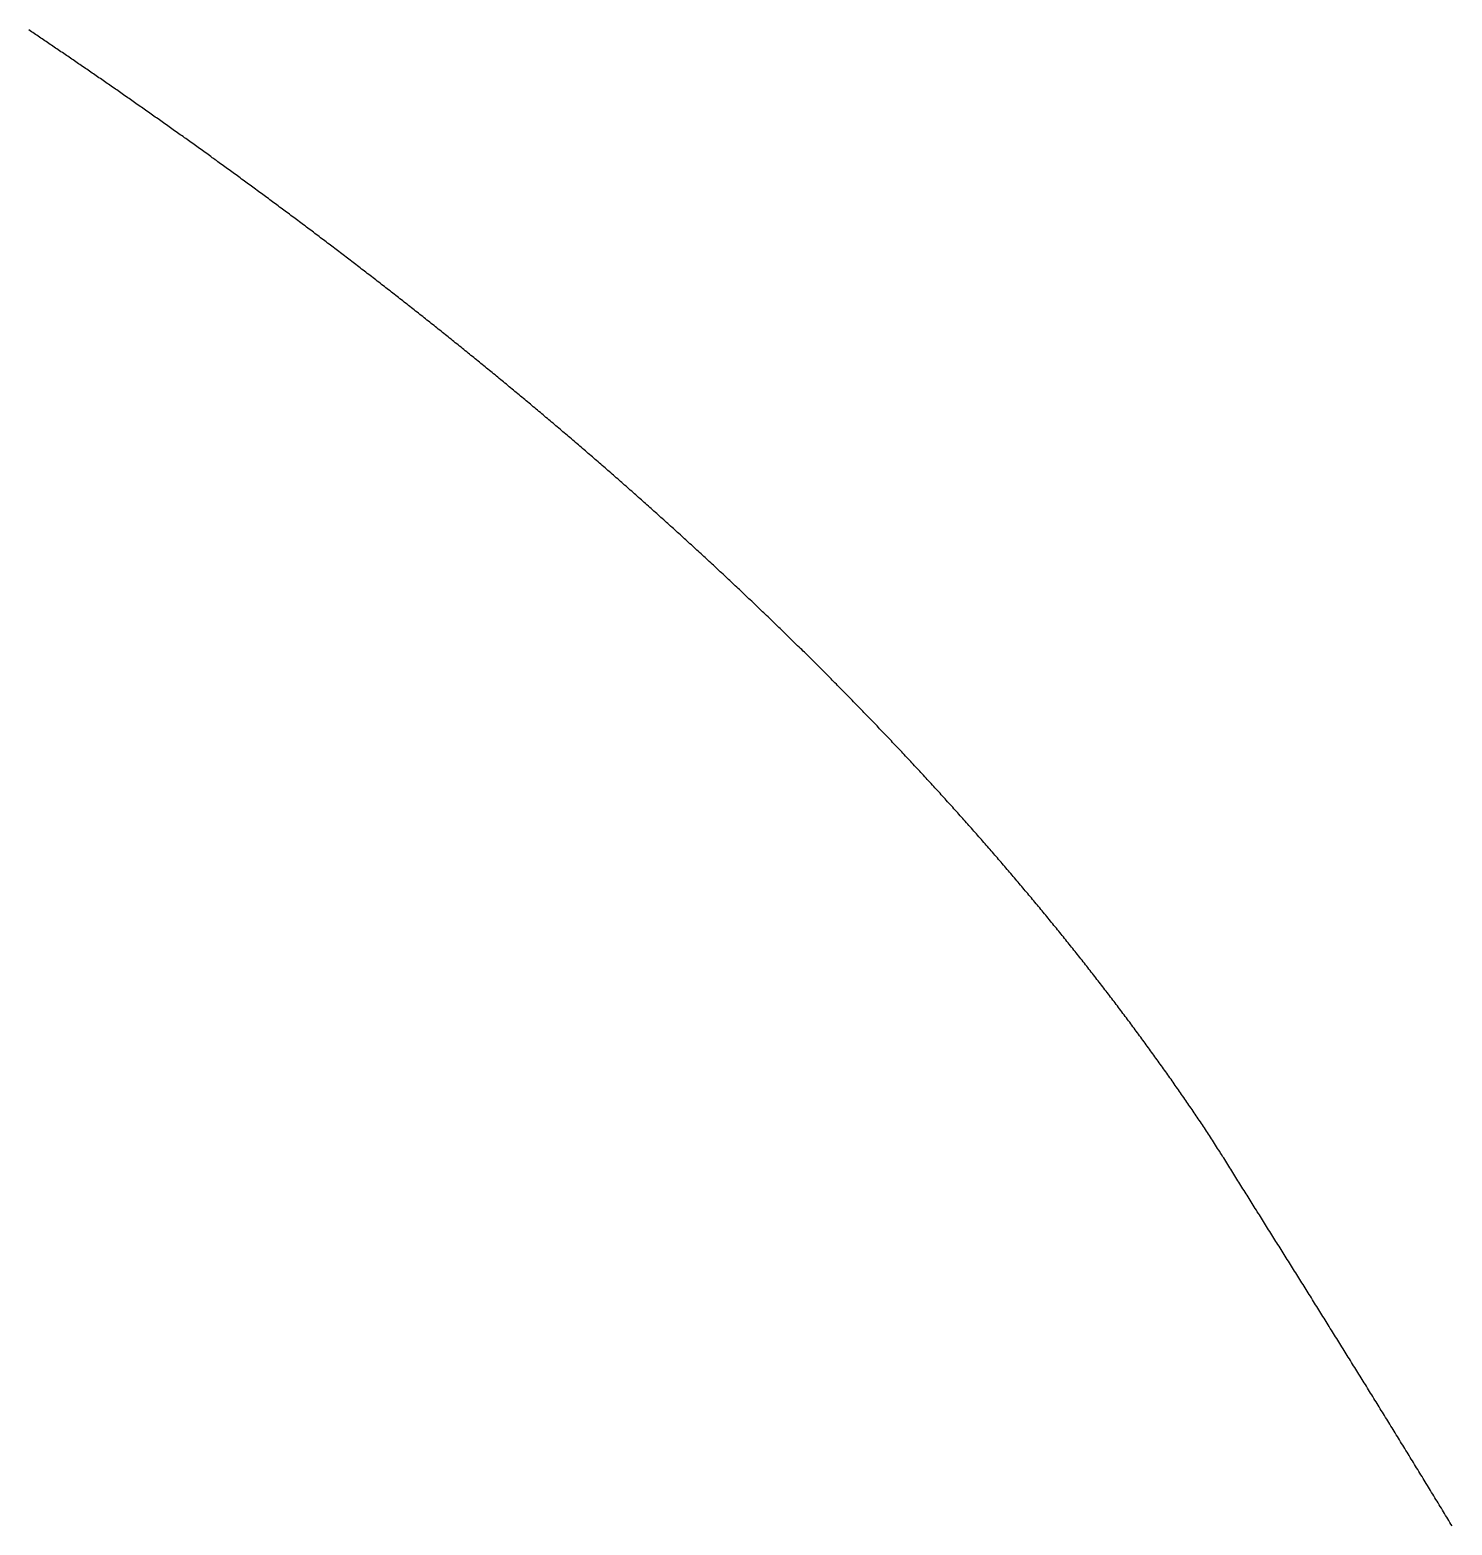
# Model space of a CAD drawing. Extents: x 0.1 to 59.6, y 0.2 to 53.5.
# Drawn here: x 34.89 to 37.648, y 28.628 to 31.529 of the extents above; entities that cross this region are included whole.
import ezdxf

# ---------------------------------------------------------------- set-up
doc = ezdxf.new("R2010")
doc.units = 0
doc.layers.add('BASE', color=7, linetype='CONTINUOUS')

msp = doc.modelspace()

# ---------------------------------------------------------------- linework, layer by layer
at = {"layer": 'BASE', "color": 7}
for p, q in [((34.8908, 31.5268), (34.8882, 31.5286)), ((34.8933, 31.5251), (34.8908, 31.5268)), ((34.8959, 31.5234), (34.8933, 31.5251)), ((34.8985, 31.5216), (34.8959, 31.5234)), ((34.9011, 31.5199), (34.8985, 31.5216)), ((34.9037, 31.5181), (34.9011, 31.5199)), ((34.9063, 31.5164), (34.9037, 31.5181)), ((34.9089, 31.5146), (34.9063, 31.5164)), ((34.9115, 31.5128), (34.9089, 31.5146)), ((34.9141, 31.5111), (34.9115, 31.5128)), ((34.9167, 31.5093), (34.9141, 31.5111)), ((34.9193, 31.5076), (34.9167, 31.5093)), ((34.9219, 31.5058), (34.9193, 31.5076)), ((34.9245, 31.504), (34.9219, 31.5058)), ((34.9271, 31.5023), (34.9245, 31.504)), ((34.9297, 31.5005), (34.9271, 31.5023)), ((34.9324, 31.4987), (34.9297, 31.5005)), ((34.935, 31.497), (34.9324, 31.4987)), ((34.9376, 31.4952), (34.935, 31.497)), ((34.9402, 31.4934), (34.9376, 31.4952)), ((34.9428, 31.4917), (34.9402, 31.4934)), ((34.9454, 31.4899), (34.9428, 31.4917)), ((34.948, 31.4881), (34.9454, 31.4899)), ((34.9506, 31.4863), (34.948, 31.4881)), ((34.9533, 31.4845), (34.9506, 31.4863)), ((34.9559, 31.4828), (34.9533, 31.4845)), ((34.9585, 31.481), (34.9559, 31.4828)), ((34.9611, 31.4792), (34.9585, 31.481)), ((34.9637, 31.4774), (34.9611, 31.4792)), ((34.9664, 31.4756), (34.9637, 31.4774)), ((34.969, 31.4738), (34.9664, 31.4756)), ((34.9716, 31.472), (34.969, 31.4738)), ((34.9742, 31.4702), (34.9716, 31.472)), ((34.9769, 31.4684), (34.9742, 31.4702)), ((34.9795, 31.4666), (34.9769, 31.4684)), ((34.9821, 31.4648), (34.9795, 31.4666)), ((34.9847, 31.463), (34.9821, 31.4648)), ((34.9874, 31.4612), (34.9847, 31.463)), ((34.99, 31.4594), (34.9874, 31.4612)), ((34.9926, 31.4576), (34.99, 31.4594)), ((34.9953, 31.4558), (34.9926, 31.4576)), ((34.9979, 31.454), (34.9953, 31.4558)), ((35.0005, 31.4522), (34.9979, 31.454)), ((35.0032, 31.4504), (35.0005, 31.4522)), ((35.0058, 31.4486), (35.0032, 31.4504)), ((35.0085, 31.4468), (35.0058, 31.4486)), ((35.0111, 31.4449), (35.0085, 31.4468)), ((35.0137, 31.4431), (35.0111, 31.4449)), ((35.0164, 31.4413), (35.0137, 31.4431)), ((35.019, 31.4395), (35.0164, 31.4413)), ((35.0217, 31.4377), (35.019, 31.4395)), ((35.0243, 31.4358), (35.0217, 31.4377)), ((35.027, 31.434), (35.0243, 31.4358)), ((35.0296, 31.4322), (35.027, 31.434)), ((35.0322, 31.4303), (35.0296, 31.4322)), ((35.0349, 31.4285), (35.0322, 31.4303)), ((35.0375, 31.4267), (35.0349, 31.4285)), ((35.0402, 31.4248), (35.0375, 31.4267)), ((35.0428, 31.423), (35.0402, 31.4248)), ((35.0455, 31.4212), (35.0428, 31.423)), ((35.0482, 31.4193), (35.0455, 31.4212)), ((35.0508, 31.4175), (35.0482, 31.4193)), ((35.0535, 31.4156), (35.0508, 31.4175)), ((35.0561, 31.4138), (35.0535, 31.4156)), ((35.0588, 31.412), (35.0561, 31.4138)), ((35.0614, 31.4101), (35.0588, 31.412)), ((35.0641, 31.4083), (35.0614, 31.4101)), ((35.0667, 31.4064), (35.0641, 31.4083)), ((35.0694, 31.4046), (35.0667, 31.4064)), ((35.0721, 31.4027), (35.0694, 31.4046)), ((35.0747, 31.4008), (35.0721, 31.4027)), ((35.0774, 31.399), (35.0747, 31.4008)), ((35.0801, 31.3971), (35.0774, 31.399)), ((35.0827, 31.3953), (35.0801, 31.3971)), ((35.0854, 31.3934), (35.0827, 31.3953)), ((35.088, 31.3915), (35.0854, 31.3934)), ((35.0907, 31.3897), (35.088, 31.3915)), ((35.0934, 31.3878), (35.0907, 31.3897)), ((35.0961, 31.3859), (35.0934, 31.3878)), ((35.0987, 31.3841), (35.0961, 31.3859)), ((35.1014, 31.3822), (35.0987, 31.3841)), ((35.1041, 31.3803), (35.1014, 31.3822)), ((35.1067, 31.3785), (35.1041, 31.3803)), ((35.1094, 31.3766), (35.1067, 31.3785)), ((35.1121, 31.3747), (35.1094, 31.3766)), ((35.1148, 31.3728), (35.1121, 31.3747)), ((35.1174, 31.3709), (35.1148, 31.3728)), ((35.1201, 31.3691), (35.1174, 31.3709)), ((35.1228, 31.3672), (35.1201, 31.3691)), ((35.1255, 31.3653), (35.1228, 31.3672)), ((35.1281, 31.3634), (35.1255, 31.3653)), ((35.1308, 31.3615), (35.1281, 31.3634)), ((35.1335, 31.3596), (35.1308, 31.3615)), ((35.1362, 31.3577), (35.1335, 31.3596)), ((35.1389, 31.3558), (35.1362, 31.3577)), ((35.1415, 31.3539), (35.1389, 31.3558)), ((35.1442, 31.352), (35.1415, 31.3539)), ((35.1469, 31.3501), (35.1442, 31.352)), ((35.1496, 31.3482), (35.1469, 31.3501)), ((35.1523, 31.3463), (35.1496, 31.3482)), ((35.155, 31.3444), (35.1523, 31.3463)), ((35.1577, 31.3425), (35.155, 31.3444)), ((35.1603, 31.3406), (35.1577, 31.3425)), ((35.163, 31.3387), (35.1603, 31.3406)), ((35.1657, 31.3368), (35.163, 31.3387)), ((35.1684, 31.3349), (35.1657, 31.3368)), ((35.1711, 31.333), (35.1684, 31.3349)), ((35.1738, 31.3311), (35.1711, 31.333)), ((35.1765, 31.3291), (35.1738, 31.3311)), ((35.1792, 31.3272), (35.1765, 31.3291)), ((35.1819, 31.3253), (35.1792, 31.3272)), ((35.1846, 31.3234), (35.1819, 31.3253)), ((35.1873, 31.3215), (35.1846, 31.3234)), ((35.19, 31.3195), (35.1873, 31.3215)), ((35.1926, 31.3176), (35.19, 31.3195)), ((35.1953, 31.3157), (35.1926, 31.3176)), ((35.198, 31.3138), (35.1953, 31.3157)), ((35.2007, 31.3118), (35.198, 31.3138)), ((35.2034, 31.3099), (35.2007, 31.3118)), ((35.2061, 31.308), (35.2034, 31.3099)), ((35.2088, 31.306), (35.2061, 31.308)), ((35.2115, 31.3041), (35.2088, 31.306)), ((35.2142, 31.3022), (35.2115, 31.3041)), ((35.2169, 31.3002), (35.2142, 31.3022)), ((35.2196, 31.2983), (35.2169, 31.3002)), ((35.2223, 31.2963), (35.2196, 31.2983)), ((35.2251, 31.2944), (35.2223, 31.2963)), ((35.2278, 31.2924), (35.2251, 31.2944)), ((35.2305, 31.2905), (35.2278, 31.2924)), ((35.2332, 31.2885), (35.2305, 31.2905)), ((35.2359, 31.2866), (35.2332, 31.2885)), ((35.2386, 31.2846), (35.2359, 31.2866)), ((35.2413, 31.2827), (35.2386, 31.2846)), ((35.244, 31.2807), (35.2413, 31.2827)), ((35.2467, 31.2788), (35.244, 31.2807)), ((35.2494, 31.2768), (35.2467, 31.2788)), ((35.2521, 31.2749), (35.2494, 31.2768)), ((35.2548, 31.2729), (35.2521, 31.2749)), ((35.2575, 31.2709), (35.2548, 31.2729)), ((35.2603, 31.269), (35.2575, 31.2709)), ((35.263, 31.267), (35.2603, 31.269)), ((35.2657, 31.265), (35.263, 31.267)), ((35.2684, 31.2631), (35.2657, 31.265)), ((35.2711, 31.2611), (35.2684, 31.2631)), ((35.2738, 31.2591), (35.2711, 31.2611)), ((35.2765, 31.2571), (35.2738, 31.2591)), ((35.2793, 31.2552), (35.2765, 31.2571)), ((35.282, 31.2532), (35.2793, 31.2552)), ((35.2847, 31.2512), (35.282, 31.2532)), ((35.2874, 31.2492), (35.2847, 31.2512)), ((35.2901, 31.2473), (35.2874, 31.2492)), ((35.2928, 31.2453), (35.2901, 31.2473)), ((35.2956, 31.2433), (35.2928, 31.2453)), ((35.2983, 31.2413), (35.2956, 31.2433)), ((35.301, 31.2393), (35.2983, 31.2413)), ((35.3037, 31.2373), (35.301, 31.2393)), ((35.3065, 31.2353), (35.3037, 31.2373)), ((35.3092, 31.2333), (35.3065, 31.2353)), ((35.3119, 31.2313), (35.3092, 31.2333)), ((35.3146, 31.2293), (35.3119, 31.2313)), ((35.3173, 31.2273), (35.3146, 31.2293)), ((35.3201, 31.2254), (35.3173, 31.2273)), ((35.3228, 31.2234), (35.3201, 31.2254)), ((35.3255, 31.2213), (35.3228, 31.2234)), ((35.3282, 31.2193), (35.3255, 31.2213)), ((35.331, 31.2173), (35.3282, 31.2193)), ((35.3337, 31.2153), (35.331, 31.2173)), ((35.3364, 31.2133), (35.3337, 31.2153)), ((35.3392, 31.2113), (35.3364, 31.2133)), ((35.3419, 31.2093), (35.3392, 31.2113)), ((35.3446, 31.2073), (35.3419, 31.2093)), ((35.3473, 31.2053), (35.3446, 31.2073)), ((35.3501, 31.2033), (35.3473, 31.2053)), ((35.3528, 31.2012), (35.3501, 31.2033)), ((35.3555, 31.1992), (35.3528, 31.2012)), ((35.3583, 31.1972), (35.3555, 31.1992)), ((35.361, 31.1952), (35.3583, 31.1972)), ((35.3637, 31.1932), (35.361, 31.1952)), ((35.3665, 31.1911), (35.3637, 31.1932)), ((35.3692, 31.1891), (35.3665, 31.1911)), ((35.3719, 31.1871), (35.3692, 31.1891)), ((35.3747, 31.185), (35.3719, 31.1871)), ((35.3774, 31.183), (35.3747, 31.185)), ((35.3801, 31.181), (35.3774, 31.183)), ((35.3829, 31.179), (35.3801, 31.181)), ((35.3856, 31.1769), (35.3829, 31.179)), ((35.3883, 31.1749), (35.3856, 31.1769)), ((35.3911, 31.1728), (35.3883, 31.1749)), ((35.3938, 31.1708), (35.3911, 31.1728)), ((35.3965, 31.1688), (35.3938, 31.1708)), ((35.3993, 31.1667), (35.3965, 31.1688)), ((35.402, 31.1647), (35.3993, 31.1667)), ((35.4047, 31.1626), (35.402, 31.1647)), ((35.4075, 31.1606), (35.4047, 31.1626)), ((35.4102, 31.1585), (35.4075, 31.1606)), ((35.413, 31.1565), (35.4102, 31.1585)), ((35.4157, 31.1544), (35.413, 31.1565)), ((35.4184, 31.1524), (35.4157, 31.1544)), ((35.4212, 31.1503), (35.4184, 31.1524)), ((35.4239, 31.1483), (35.4212, 31.1503)), ((35.4267, 31.1462), (35.4239, 31.1483)), ((35.4294, 31.1441), (35.4267, 31.1462)), ((35.4321, 31.1421), (35.4294, 31.1441)), ((35.4349, 31.14), (35.4321, 31.1421)), ((35.4376, 31.1379), (35.4349, 31.14)), ((35.4404, 31.1359), (35.4376, 31.1379)), ((35.4431, 31.1338), (35.4404, 31.1359)), ((35.4458, 31.1317), (35.4431, 31.1338)), ((35.4486, 31.1297), (35.4458, 31.1317)), ((35.4513, 31.1276), (35.4486, 31.1297)), ((35.4541, 31.1255), (35.4513, 31.1276)), ((35.4568, 31.1235), (35.4541, 31.1255)), ((35.4596, 31.1214), (35.4568, 31.1235)), ((35.4623, 31.1193), (35.4596, 31.1214)), ((35.465, 31.1172), (35.4623, 31.1193)), ((35.4678, 31.1151), (35.465, 31.1172)), ((35.4705, 31.1131), (35.4678, 31.1151)), ((35.4733, 31.111), (35.4705, 31.1131)), ((35.476, 31.1089), (35.4733, 31.111)), ((35.4788, 31.1068), (35.476, 31.1089)), ((35.4815, 31.1047), (35.4788, 31.1068)), ((35.4843, 31.1026), (35.4815, 31.1047)), ((35.487, 31.1005), (35.4843, 31.1026)), ((35.4898, 31.0984), (35.487, 31.1005)), ((35.4925, 31.0963), (35.4898, 31.0984)), ((35.4953, 31.0942), (35.4925, 31.0963)), ((35.498, 31.0921), (35.4953, 31.0942)), ((35.5008, 31.09), (35.498, 31.0921)), ((35.5035, 31.0879), (35.5008, 31.09)), ((35.5062, 31.0858), (35.5035, 31.0879)), ((35.509, 31.0837), (35.5062, 31.0858)), ((35.5117, 31.0816), (35.509, 31.0837)), ((35.5145, 31.0795), (35.5117, 31.0816)), ((35.5172, 31.0774), (35.5145, 31.0795)), ((35.52, 31.0753), (35.5172, 31.0774)), ((35.5227, 31.0732), (35.52, 31.0753)), ((35.5255, 31.0711), (35.5227, 31.0732)), ((35.5282, 31.069), (35.5255, 31.0711)), ((35.531, 31.0668), (35.5282, 31.069)), ((35.5337, 31.0647), (35.531, 31.0668)), ((35.5365, 31.0626), (35.5337, 31.0647)), ((35.5392, 31.0605), (35.5365, 31.0626)), ((35.542, 31.0584), (35.5392, 31.0605)), ((35.5447, 31.0562), (35.542, 31.0584)), ((35.5475, 31.0541), (35.5447, 31.0562)), ((35.5502, 31.052), (35.5475, 31.0541)), ((35.553, 31.0499), (35.5502, 31.052)), ((35.5558, 31.0477), (35.553, 31.0499)), ((35.5585, 31.0456), (35.5558, 31.0477)), ((35.5613, 31.0435), (35.5585, 31.0456)), ((35.564, 31.0413), (35.5613, 31.0435)), ((35.5668, 31.0392), (35.564, 31.0413)), ((35.5695, 31.0371), (35.5668, 31.0392)), ((35.5723, 31.0349), (35.5695, 31.0371)), ((35.575, 31.0328), (35.5723, 31.0349)), ((35.5778, 31.0307), (35.575, 31.0328)), ((35.5805, 31.0285), (35.5778, 31.0307)), ((35.5833, 31.0264), (35.5805, 31.0285)), ((35.586, 31.0242), (35.5833, 31.0264)), ((35.5888, 31.0221), (35.586, 31.0242)), ((35.5915, 31.0199), (35.5888, 31.0221)), ((35.5943, 31.0178), (35.5915, 31.0199)), ((35.597, 31.0156), (35.5943, 31.0178)), ((35.5998, 31.0135), (35.597, 31.0156)), ((35.6025, 31.0113), (35.5998, 31.0135)), ((35.6053, 31.0092), (35.6025, 31.0113)), ((35.608, 31.007), (35.6053, 31.0092)), ((35.6108, 31.0048), (35.608, 31.007)), ((35.6136, 31.0027), (35.6108, 31.0048)), ((35.6163, 31.0005), (35.6136, 31.0027)), ((35.6191, 30.9984), (35.6163, 31.0005)), ((35.6218, 30.9962), (35.6191, 30.9984)), ((35.6246, 30.994), (35.6218, 30.9962)), ((35.6273, 30.9918), (35.6246, 30.994)), ((35.6301, 30.9897), (35.6273, 30.9918)), ((35.6328, 30.9875), (35.6301, 30.9897)), ((35.6356, 30.9853), (35.6328, 30.9875)), ((35.6383, 30.9832), (35.6356, 30.9853)), ((35.6411, 30.981), (35.6383, 30.9832)), ((35.6439, 30.9788), (35.6411, 30.981)), ((35.6466, 30.9766), (35.6439, 30.9788)), ((35.6494, 30.9745), (35.6466, 30.9766)), ((35.6521, 30.9723), (35.6494, 30.9745)), ((35.6549, 30.9701), (35.6521, 30.9723)), ((35.6576, 30.9679), (35.6549, 30.9701)), ((35.6604, 30.9657), (35.6576, 30.9679)), ((35.6631, 30.9635), (35.6604, 30.9657)), ((35.6659, 30.9613), (35.6631, 30.9635)), ((35.6686, 30.9591), (35.6659, 30.9613)), ((35.6714, 30.957), (35.6686, 30.9591)), ((35.6741, 30.9548), (35.6714, 30.957)), ((35.6769, 30.9526), (35.6741, 30.9548)), ((35.6797, 30.9504), (35.6769, 30.9526)), ((35.6824, 30.9482), (35.6797, 30.9504)), ((35.6852, 30.946), (35.6824, 30.9482)), ((35.6879, 30.9438), (35.6852, 30.946)), ((35.6907, 30.9416), (35.6879, 30.9438)), ((35.6934, 30.9394), (35.6907, 30.9416)), ((35.6962, 30.9372), (35.6934, 30.9394)), ((35.6989, 30.935), (35.6962, 30.9372)), ((35.7017, 30.9328), (35.6989, 30.935)), ((35.7044, 30.9305), (35.7017, 30.9328)), ((35.7072, 30.9283), (35.7044, 30.9305)), ((35.7099, 30.9261), (35.7072, 30.9283)), ((35.7127, 30.9239), (35.7099, 30.9261)), ((35.7154, 30.9217), (35.7127, 30.9239)), ((35.7182, 30.9195), (35.7154, 30.9217)), ((35.7209, 30.9173), (35.7182, 30.9195)), ((35.7237, 30.915), (35.7209, 30.9173)), ((35.7265, 30.9128), (35.7237, 30.915)), ((35.7292, 30.9106), (35.7265, 30.9128)), ((35.732, 30.9084), (35.7292, 30.9106)), ((35.7347, 30.9061), (35.732, 30.9084)), ((35.7375, 30.9039), (35.7347, 30.9061)), ((35.7402, 30.9017), (35.7375, 30.9039)), ((35.743, 30.8995), (35.7402, 30.9017)), ((35.7457, 30.8972), (35.743, 30.8995)), ((35.7485, 30.895), (35.7457, 30.8972)), ((35.7512, 30.8928), (35.7485, 30.895)), ((35.754, 30.8905), (35.7512, 30.8928)), ((35.7567, 30.8883), (35.754, 30.8905)), ((35.7595, 30.8861), (35.7567, 30.8883)), ((35.7622, 30.8838), (35.7595, 30.8861)), ((35.765, 30.8816), (35.7622, 30.8838)), ((35.7677, 30.8793), (35.765, 30.8816)), ((35.7705, 30.8771), (35.7677, 30.8793)), ((35.7732, 30.8748), (35.7705, 30.8771)), ((35.776, 30.8726), (35.7732, 30.8748)), ((35.7787, 30.8703), (35.776, 30.8726)), ((35.7815, 30.8681), (35.7787, 30.8703)), ((35.7842, 30.8658), (35.7815, 30.8681)), ((35.787, 30.8636), (35.7842, 30.8658)), ((35.7897, 30.8613), (35.787, 30.8636)), ((35.7925, 30.8591), (35.7897, 30.8613)), ((35.7952, 30.8568), (35.7925, 30.8591)), ((35.798, 30.8546), (35.7952, 30.8568)), ((35.8007, 30.8523), (35.798, 30.8546)), ((35.8035, 30.85), (35.8007, 30.8523)), ((35.8062, 30.8478), (35.8035, 30.85)), ((35.8089, 30.8455), (35.8062, 30.8478)), ((35.8117, 30.8432), (35.8089, 30.8455)), ((35.8144, 30.841), (35.8117, 30.8432)), ((35.8172, 30.8387), (35.8144, 30.841)), ((35.8199, 30.8364), (35.8172, 30.8387)), ((35.8227, 30.8342), (35.8199, 30.8364)), ((35.8254, 30.8319), (35.8227, 30.8342)), ((35.8282, 30.8296), (35.8254, 30.8319)), ((35.8309, 30.8273), (35.8282, 30.8296)), ((35.8337, 30.8251), (35.8309, 30.8273)), ((35.8364, 30.8228), (35.8337, 30.8251)), ((35.8391, 30.8205), (35.8364, 30.8228)), ((35.8419, 30.8182), (35.8391, 30.8205)), ((35.8446, 30.8159), (35.8419, 30.8182)), ((35.8474, 30.8137), (35.8446, 30.8159)), ((35.8501, 30.8114), (35.8474, 30.8137)), ((35.8529, 30.8091), (35.8501, 30.8114)), ((35.8556, 30.8068), (35.8529, 30.8091)), ((35.8583, 30.8045), (35.8556, 30.8068)), ((35.8611, 30.8022), (35.8583, 30.8045)), ((35.8638, 30.7999), (35.8611, 30.8022)), ((35.8666, 30.7976), (35.8638, 30.7999)), ((35.8693, 30.7953), (35.8666, 30.7976)), ((35.8721, 30.793), (35.8693, 30.7953)), ((35.8748, 30.7907), (35.8721, 30.793)), ((35.8775, 30.7884), (35.8748, 30.7907)), ((35.8803, 30.7861), (35.8775, 30.7884)), ((35.883, 30.7838), (35.8803, 30.7861)), ((35.8858, 30.7815), (35.883, 30.7838)), ((35.8885, 30.7792), (35.8858, 30.7815)), ((35.8912, 30.7769), (35.8885, 30.7792)), ((35.894, 30.7746), (35.8912, 30.7769)), ((35.8967, 30.7723), (35.894, 30.7746)), ((35.8994, 30.77), (35.8967, 30.7723)), ((35.9022, 30.7677), (35.8994, 30.77)), ((35.9049, 30.7653), (35.9022, 30.7677)), ((35.9076, 30.763), (35.9049, 30.7653)), ((35.9104, 30.7607), (35.9076, 30.763)), ((35.9131, 30.7584), (35.9104, 30.7607)), ((35.9159, 30.7561), (35.9131, 30.7584)), ((35.9186, 30.7538), (35.9159, 30.7561)), ((35.9213, 30.7514), (35.9186, 30.7538)), ((35.9241, 30.7491), (35.9213, 30.7514)), ((35.9268, 30.7468), (35.9241, 30.7491)), ((35.9295, 30.7445), (35.9268, 30.7468)), ((35.9322, 30.7421), (35.9295, 30.7445)), ((35.935, 30.7398), (35.9322, 30.7421)), ((35.9377, 30.7375), (35.935, 30.7398)), ((35.9404, 30.7351), (35.9377, 30.7375)), ((35.9432, 30.7328), (35.9404, 30.7351)), ((35.9459, 30.7305), (35.9432, 30.7328)), ((35.9486, 30.7281), (35.9459, 30.7305)), ((35.9514, 30.7258), (35.9486, 30.7281)), ((35.9541, 30.7234), (35.9514, 30.7258)), ((35.9568, 30.7211), (35.9541, 30.7234)), ((35.9595, 30.7188), (35.9568, 30.7211)), ((35.9623, 30.7164), (35.9595, 30.7188)), ((35.965, 30.7141), (35.9623, 30.7164)), ((35.9677, 30.7117), (35.965, 30.7141)), ((35.9704, 30.7094), (35.9677, 30.7117)), ((35.9732, 30.707), (35.9704, 30.7094)), ((35.9759, 30.7047), (35.9732, 30.707)), ((35.9786, 30.7023), (35.9759, 30.7047)), ((35.9813, 30.7), (35.9786, 30.7023)), ((35.9841, 30.6976), (35.9813, 30.7)), ((35.9868, 30.6953), (35.9841, 30.6976)), ((35.9895, 30.6929), (35.9868, 30.6953)), ((35.9922, 30.6905), (35.9895, 30.6929)), ((35.995, 30.6882), (35.9922, 30.6905)), ((35.9977, 30.6858), (35.995, 30.6882)), ((36.0004, 30.6835), (35.9977, 30.6858)), ((36.0031, 30.6811), (36.0004, 30.6835)), ((36.0058, 30.6787), (36.0031, 30.6811)), ((36.0086, 30.6764), (36.0058, 30.6787)), ((36.0113, 30.674), (36.0086, 30.6764)), ((36.014, 30.6716), (36.0113, 30.674)), ((36.0167, 30.6692), (36.014, 30.6716)), ((36.0194, 30.6669), (36.0167, 30.6692)), ((36.0221, 30.6645), (36.0194, 30.6669)), ((36.0249, 30.6621), (36.0221, 30.6645)), ((36.0276, 30.6597), (36.0249, 30.6621)), ((36.0303, 30.6574), (36.0276, 30.6597)), ((36.033, 30.655), (36.0303, 30.6574)), ((36.0357, 30.6526), (36.033, 30.655)), ((36.0384, 30.6502), (36.0357, 30.6526)), ((36.0411, 30.6478), (36.0384, 30.6502)), ((36.0438, 30.6454), (36.0411, 30.6478)), ((36.0466, 30.6431), (36.0438, 30.6454)), ((36.0493, 30.6407), (36.0466, 30.6431)), ((36.052, 30.6383), (36.0493, 30.6407)), ((36.0547, 30.6359), (36.052, 30.6383)), ((36.0574, 30.6335), (36.0547, 30.6359)), ((36.0601, 30.6311), (36.0574, 30.6335)), ((36.0628, 30.6287), (36.0601, 30.6311)), ((36.0655, 30.6263), (36.0628, 30.6287)), ((36.0682, 30.6239), (36.0655, 30.6263)), ((36.0709, 30.6215), (36.0682, 30.6239)), ((36.0736, 30.6191), (36.0709, 30.6215)), ((36.0763, 30.6167), (36.0736, 30.6191)), ((36.079, 30.6143), (36.0763, 30.6167)), ((36.0817, 30.6119), (36.079, 30.6143)), ((36.0844, 30.6095), (36.0817, 30.6119)), ((36.0871, 30.6071), (36.0844, 30.6095)), ((36.0898, 30.6047), (36.0871, 30.6071)), ((36.0925, 30.6023), (36.0898, 30.6047)), ((36.0952, 30.5998), (36.0925, 30.6023)), ((36.0979, 30.5974), (36.0952, 30.5998)), ((36.1006, 30.595), (36.0979, 30.5974)), ((36.1033, 30.5926), (36.1006, 30.595)), ((36.106, 30.5902), (36.1033, 30.5926)), ((36.1087, 30.5878), (36.106, 30.5902)), ((36.1114, 30.5853), (36.1087, 30.5878)), ((36.1141, 30.5829), (36.1114, 30.5853)), ((36.1168, 30.5805), (36.1141, 30.5829)), ((36.1195, 30.5781), (36.1168, 30.5805)), ((36.1222, 30.5756), (36.1195, 30.5781)), ((36.1249, 30.5732), (36.1222, 30.5756)), ((36.1276, 30.5708), (36.1249, 30.5732)), ((36.1303, 30.5684), (36.1276, 30.5708)), ((36.1329, 30.5659), (36.1303, 30.5684)), ((36.1356, 30.5635), (36.1329, 30.5659)), ((36.1383, 30.5611), (36.1356, 30.5635)), ((36.141, 30.5586), (36.1383, 30.5611)), ((36.1437, 30.5562), (36.141, 30.5586)), ((36.1464, 30.5537), (36.1437, 30.5562)), ((36.1491, 30.5513), (36.1464, 30.5537)), ((36.1518, 30.5489), (36.1491, 30.5513)), ((36.1544, 30.5464), (36.1518, 30.5489)), ((36.1571, 30.544), (36.1544, 30.5464)), ((36.1598, 30.5415), (36.1571, 30.544)), ((36.1625, 30.5391), (36.1598, 30.5415)), ((36.1652, 30.5366), (36.1625, 30.5391)), ((36.1678, 30.5342), (36.1652, 30.5366)), ((36.1705, 30.5317), (36.1678, 30.5342)), ((36.1732, 30.5293), (36.1705, 30.5317)), ((36.1759, 30.5268), (36.1732, 30.5293)), ((36.1786, 30.5244), (36.1759, 30.5268)), ((36.1812, 30.5219), (36.1786, 30.5244)), ((36.1839, 30.5195), (36.1812, 30.5219)), ((36.1866, 30.517), (36.1839, 30.5195)), ((36.1892, 30.5145), (36.1866, 30.517)), ((36.1919, 30.5121), (36.1892, 30.5145)), ((36.1946, 30.5096), (36.1919, 30.5121)), ((36.1973, 30.5072), (36.1946, 30.5096)), ((36.1999, 30.5047), (36.1973, 30.5072)), ((36.2026, 30.5022), (36.1999, 30.5047)), ((36.2053, 30.4998), (36.2026, 30.5022)), ((36.2079, 30.4973), (36.2053, 30.4998)), ((36.2106, 30.4948), (36.2079, 30.4973)), ((36.2133, 30.4923), (36.2106, 30.4948)), ((36.2159, 30.4899), (36.2133, 30.4923)), ((36.2186, 30.4874), (36.2159, 30.4899)), ((36.2213, 30.4849), (36.2186, 30.4874)), ((36.2239, 30.4824), (36.2213, 30.4849)), ((36.2266, 30.48), (36.2239, 30.4824)), ((36.2292, 30.4775), (36.2266, 30.48)), ((36.2319, 30.475), (36.2292, 30.4775)), ((36.2346, 30.4725), (36.2319, 30.475)), ((36.2372, 30.47), (36.2346, 30.4725)), ((36.2399, 30.4675), (36.2372, 30.47)), ((36.2425, 30.4651), (36.2399, 30.4675)), ((36.2452, 30.4626), (36.2425, 30.4651)), ((36.2478, 30.4601), (36.2452, 30.4626)), ((36.2505, 30.4576), (36.2478, 30.4601)), ((36.2531, 30.4551), (36.2505, 30.4576)), ((36.2558, 30.4526), (36.2531, 30.4551)), ((36.2584, 30.4501), (36.2558, 30.4526)), ((36.2611, 30.4476), (36.2584, 30.4501)), ((36.2637, 30.4451), (36.2611, 30.4476)), ((36.2664, 30.4426), (36.2637, 30.4451)), ((36.269, 30.4401), (36.2664, 30.4426)), ((36.2717, 30.4376), (36.269, 30.4401)), ((36.2743, 30.4351), (36.2717, 30.4376)), ((36.277, 30.4326), (36.2743, 30.4351)), ((36.2796, 30.4301), (36.277, 30.4326)), ((36.2822, 30.4276), (36.2796, 30.4301)), ((36.2849, 30.4251), (36.2822, 30.4276)), ((36.2875, 30.4226), (36.2849, 30.4251)), ((36.2902, 30.42), (36.2875, 30.4226)), ((36.2928, 30.4175), (36.2902, 30.42)), ((36.2954, 30.415), (36.2928, 30.4175)), ((36.2981, 30.4125), (36.2954, 30.415)), ((36.3007, 30.41), (36.2981, 30.4125)), ((36.3033, 30.4075), (36.3007, 30.41)), ((36.306, 30.4049), (36.3033, 30.4075)), ((36.3086, 30.4024), (36.306, 30.4049)), ((36.3112, 30.3999), (36.3086, 30.4024)), ((36.3139, 30.3974), (36.3112, 30.3999)), ((36.3165, 30.3949), (36.3139, 30.3974)), ((36.3191, 30.3923), (36.3165, 30.3949)), ((36.3218, 30.3898), (36.3191, 30.3923)), ((36.3244, 30.3873), (36.3218, 30.3898)), ((36.327, 30.3847), (36.3244, 30.3873)), ((36.3296, 30.3822), (36.327, 30.3847)), ((36.3322, 30.3797), (36.3296, 30.3822)), ((36.3349, 30.3771), (36.3322, 30.3797)), ((36.3375, 30.3746), (36.3349, 30.3771)), ((36.3401, 30.3721), (36.3375, 30.3746)), ((36.3427, 30.3695), (36.3401, 30.3721)), ((36.3453, 30.367), (36.3427, 30.3695)), ((36.348, 30.3645), (36.3453, 30.367)), ((36.3506, 30.3619), (36.348, 30.3645)), ((36.3532, 30.3594), (36.3506, 30.3619)), ((36.3558, 30.3568), (36.3532, 30.3594)), ((36.3584, 30.3543), (36.3558, 30.3568)), ((36.361, 30.3517), (36.3584, 30.3543)), ((36.3636, 30.3492), (36.361, 30.3517)), ((36.3662, 30.3466), (36.3636, 30.3492)), ((36.3688, 30.3441), (36.3662, 30.3466)), ((36.3715, 30.3415), (36.3688, 30.3441)), ((36.3741, 30.339), (36.3715, 30.3415)), ((36.3767, 30.3364), (36.3741, 30.339)), ((36.3793, 30.3339), (36.3767, 30.3364)), ((36.3819, 30.3313), (36.3793, 30.3339)), ((36.3845, 30.3287), (36.3819, 30.3313)), ((36.3871, 30.3262), (36.3845, 30.3287)), ((36.3897, 30.3236), (36.3871, 30.3262)), ((36.3923, 30.3211), (36.3897, 30.3236)), ((36.3949, 30.3185), (36.3923, 30.3211)), ((36.3975, 30.3159), (36.3949, 30.3185)), ((36.4001, 30.3134), (36.3975, 30.3159)), ((36.4026, 30.3108), (36.4001, 30.3134)), ((36.4052, 30.3082), (36.4026, 30.3108)), ((36.4078, 30.3057), (36.4052, 30.3082)), ((36.4104, 30.3031), (36.4078, 30.3057)), ((36.413, 30.3005), (36.4104, 30.3031)), ((36.4156, 30.2979), (36.413, 30.3005)), ((36.4182, 30.2954), (36.4156, 30.2979)), ((36.4208, 30.2928), (36.4182, 30.2954)), ((36.4233, 30.2902), (36.4208, 30.2928)), ((36.4259, 30.2876), (36.4233, 30.2902)), ((36.4285, 30.285), (36.4259, 30.2876)), ((36.4311, 30.2825), (36.4285, 30.285)), ((36.4337, 30.2799), (36.4311, 30.2825)), ((36.4362, 30.2773), (36.4337, 30.2799)), ((36.4388, 30.2747), (36.4362, 30.2773)), ((36.4414, 30.2721), (36.4388, 30.2747)), ((36.444, 30.2695), (36.4414, 30.2721)), ((36.4465, 30.2669), (36.444, 30.2695)), ((36.4491, 30.2643), (36.4465, 30.2669)), ((36.4517, 30.2618), (36.4491, 30.2643)), ((36.4543, 30.2592), (36.4517, 30.2618)), ((36.4568, 30.2566), (36.4543, 30.2592)), ((36.4594, 30.254), (36.4568, 30.2566)), ((36.462, 30.2514), (36.4594, 30.254)), ((36.4645, 30.2488), (36.462, 30.2514)), ((36.4671, 30.2462), (36.4645, 30.2488)), ((36.4696, 30.2436), (36.4671, 30.2462)), ((36.4722, 30.241), (36.4696, 30.2436)), ((36.4748, 30.2384), (36.4722, 30.241)), ((36.4773, 30.2358), (36.4748, 30.2384)), ((36.4799, 30.2331), (36.4773, 30.2358)), ((36.4824, 30.2305), (36.4799, 30.2331)), ((36.485, 30.2279), (36.4824, 30.2305)), ((36.4875, 30.2253), (36.485, 30.2279)), ((36.4901, 30.2227), (36.4875, 30.2253)), ((36.4926, 30.2201), (36.4901, 30.2227)), ((36.4952, 30.2175), (36.4926, 30.2201)), ((36.4977, 30.2149), (36.4952, 30.2175)), ((36.5003, 30.2122), (36.4977, 30.2149)), ((36.5028, 30.2096), (36.5003, 30.2122)), ((36.5054, 30.207), (36.5028, 30.2096)), ((36.5079, 30.2044), (36.5054, 30.207)), ((36.5104, 30.2018), (36.5079, 30.2044)), ((36.513, 30.1991), (36.5104, 30.2018)), ((36.5155, 30.1965), (36.513, 30.1991)), ((36.5181, 30.1939), (36.5155, 30.1965)), ((36.5206, 30.1912), (36.5181, 30.1939)), ((36.5231, 30.1886), (36.5206, 30.1912)), ((36.5257, 30.186), (36.5231, 30.1886)), ((36.5282, 30.1834), (36.5257, 30.186)), ((36.5307, 30.1807), (36.5282, 30.1834)), ((36.5332, 30.1781), (36.5307, 30.1807)), ((36.5358, 30.1755), (36.5332, 30.1781)), ((36.5383, 30.1728), (36.5358, 30.1755)), ((36.5408, 30.1702), (36.5383, 30.1728)), ((36.5433, 30.1675), (36.5408, 30.1702)), ((36.5459, 30.1649), (36.5433, 30.1675)), ((36.5484, 30.1623), (36.5459, 30.1649)), ((36.5509, 30.1596), (36.5484, 30.1623)), ((36.5534, 30.157), (36.5509, 30.1596)), ((36.5559, 30.1543), (36.5534, 30.157)), ((36.5585, 30.1517), (36.5559, 30.1543)), ((36.561, 30.149), (36.5585, 30.1517)), ((36.5635, 30.1464), (36.561, 30.149)), ((36.566, 30.1437), (36.5635, 30.1464)), ((36.5685, 30.1411), (36.566, 30.1437)), ((36.571, 30.1384), (36.5685, 30.1411)), ((36.5735, 30.1358), (36.571, 30.1384)), ((36.576, 30.1331), (36.5735, 30.1358)), ((36.5785, 30.1305), (36.576, 30.1331)), ((36.581, 30.1278), (36.5785, 30.1305)), ((36.5835, 30.1251), (36.581, 30.1278)), ((36.586, 30.1225), (36.5835, 30.1251)), ((36.5885, 30.1198), (36.586, 30.1225)), ((36.591, 30.1171), (36.5885, 30.1198)), ((36.5935, 30.1145), (36.591, 30.1171)), ((36.596, 30.1118), (36.5935, 30.1145)), ((36.5985, 30.1092), (36.596, 30.1118)), ((36.601, 30.1065), (36.5985, 30.1092)), ((36.6035, 30.1038), (36.601, 30.1065)), ((36.606, 30.1011), (36.6035, 30.1038)), ((36.6084, 30.0985), (36.606, 30.1011)), ((36.6109, 30.0958), (36.6084, 30.0985)), ((36.6134, 30.0931), (36.6109, 30.0958)), ((36.6159, 30.0904), (36.6134, 30.0931)), ((36.6184, 30.0878), (36.6159, 30.0904)), ((36.6208, 30.0851), (36.6184, 30.0878)), ((36.6233, 30.0824), (36.6208, 30.0851)), ((36.6258, 30.0797), (36.6233, 30.0824)), ((36.6283, 30.077), (36.6258, 30.0797)), ((36.6307, 30.0744), (36.6283, 30.077)), ((36.6332, 30.0717), (36.6307, 30.0744)), ((36.6357, 30.069), (36.6332, 30.0717)), ((36.6382, 30.0663), (36.6357, 30.069)), ((36.6406, 30.0636), (36.6382, 30.0663)), ((36.6431, 30.0609), (36.6406, 30.0636)), ((36.6455, 30.0582), (36.6431, 30.0609)), ((36.648, 30.0555), (36.6455, 30.0582)), ((36.6505, 30.0528), (36.648, 30.0555)), ((36.6529, 30.0501), (36.6505, 30.0528)), ((36.6554, 30.0475), (36.6529, 30.0501)), ((36.6578, 30.0448), (36.6554, 30.0475)), ((36.6603, 30.0421), (36.6578, 30.0448)), ((36.6627, 30.0394), (36.6603, 30.0421)), ((36.6652, 30.0367), (36.6627, 30.0394)), ((36.6676, 30.034), (36.6652, 30.0367)), ((36.6701, 30.0312), (36.6676, 30.034)), ((36.6725, 30.0285), (36.6701, 30.0312)), ((36.675, 30.0258), (36.6725, 30.0285)), ((36.6774, 30.0231), (36.675, 30.0258)), ((36.6799, 30.0204), (36.6774, 30.0231)), ((36.6823, 30.0177), (36.6799, 30.0204)), ((36.6847, 30.015), (36.6823, 30.0177)), ((36.6872, 30.0123), (36.6847, 30.015)), ((36.6896, 30.0096), (36.6872, 30.0123)), ((36.692, 30.0069), (36.6896, 30.0096)), ((36.6945, 30.0041), (36.692, 30.0069)), ((36.6969, 30.0014), (36.6945, 30.0041)), ((36.6993, 29.9987), (36.6969, 30.0014)), ((36.7017, 29.996), (36.6993, 29.9987)), ((36.7042, 29.9933), (36.7017, 29.996)), ((36.7066, 29.9905), (36.7042, 29.9933)), ((36.709, 29.9878), (36.7066, 29.9905)), ((36.7114, 29.9851), (36.709, 29.9878)), ((36.7138, 29.9824), (36.7114, 29.9851)), ((36.7163, 29.9796), (36.7138, 29.9824)), ((36.7187, 29.9769), (36.7163, 29.9796)), ((36.7211, 29.9742), (36.7187, 29.9769)), ((36.7235, 29.9715), (36.7211, 29.9742)), ((36.7259, 29.9687), (36.7235, 29.9715)), ((36.7283, 29.966), (36.7259, 29.9687)), ((36.7307, 29.9633), (36.7283, 29.966)), ((36.7331, 29.9605), (36.7307, 29.9633)), ((36.7355, 29.9578), (36.7331, 29.9605)), ((36.7379, 29.955), (36.7355, 29.9578)), ((36.7403, 29.9523), (36.7379, 29.955)), ((36.7427, 29.9496), (36.7403, 29.9523)), ((36.7451, 29.9468), (36.7427, 29.9496)), ((36.7475, 29.9441), (36.7451, 29.9468)), ((36.7499, 29.9413), (36.7475, 29.9441)), ((36.7523, 29.9386), (36.7499, 29.9413)), ((36.7547, 29.9358), (36.7523, 29.9386)), ((36.7571, 29.9331), (36.7547, 29.9358)), ((36.7595, 29.9303), (36.7571, 29.9331)), ((36.7618, 29.9276), (36.7595, 29.9303)), ((36.7642, 29.9248), (36.7618, 29.9276)), ((36.7666, 29.9221), (36.7642, 29.9248)), ((36.769, 29.9193), (36.7666, 29.9221)), ((36.7714, 29.9166), (36.769, 29.9193)), ((36.7737, 29.9138), (36.7714, 29.9166)), ((36.7761, 29.9111), (36.7737, 29.9138)), ((36.7785, 29.9083), (36.7761, 29.9111)), ((36.7808, 29.9055), (36.7785, 29.9083)), ((36.7832, 29.9028), (36.7808, 29.9055)), ((36.7856, 29.9), (36.7832, 29.9028)), ((36.7879, 29.8972), (36.7856, 29.9)), ((36.7903, 29.8945), (36.7879, 29.8972)), ((36.7927, 29.8917), (36.7903, 29.8945)), ((36.795, 29.889), (36.7927, 29.8917)), ((36.7974, 29.8862), (36.795, 29.889)), ((36.7997, 29.8834), (36.7974, 29.8862)), ((36.8021, 29.8806), (36.7997, 29.8834)), ((36.8044, 29.8779), (36.8021, 29.8806)), ((36.8068, 29.8751), (36.8044, 29.8779)), ((36.8091, 29.8723), (36.8068, 29.8751)), ((36.8115, 29.8695), (36.8091, 29.8723)), ((36.8138, 29.8668), (36.8115, 29.8695)), ((36.8162, 29.864), (36.8138, 29.8668)), ((36.8185, 29.8612), (36.8162, 29.864)), ((36.8208, 29.8584), (36.8185, 29.8612)), ((36.8232, 29.8556), (36.8208, 29.8584)), ((36.8255, 29.8529), (36.8232, 29.8556)), ((36.8278, 29.8501), (36.8255, 29.8529)), ((36.8302, 29.8473), (36.8278, 29.8501)), ((36.8325, 29.8445), (36.8302, 29.8473)), ((36.8348, 29.8417), (36.8325, 29.8445)), ((36.8372, 29.8389), (36.8348, 29.8417)), ((36.8395, 29.8361), (36.8372, 29.8389)), ((36.8418, 29.8333), (36.8395, 29.8361)), ((36.8441, 29.8305), (36.8418, 29.8333)), ((36.8464, 29.8278), (36.8441, 29.8305)), ((36.8488, 29.825), (36.8464, 29.8278)), ((36.8511, 29.8222), (36.8488, 29.825)), ((36.8534, 29.8194), (36.8511, 29.8222)), ((36.8557, 29.8166), (36.8534, 29.8194)), ((36.858, 29.8138), (36.8557, 29.8166)), ((36.8603, 29.811), (36.858, 29.8138)), ((36.8626, 29.8082), (36.8603, 29.811)), ((36.8649, 29.8054), (36.8626, 29.8082)), ((36.8672, 29.8025), (36.8649, 29.8054)), ((36.8695, 29.7997), (36.8672, 29.8025)), ((36.8718, 29.7969), (36.8695, 29.7997)), ((36.8741, 29.7941), (36.8718, 29.7969)), ((36.8764, 29.7913), (36.8741, 29.7941)), ((36.8787, 29.7885), (36.8764, 29.7913)), ((36.881, 29.7857), (36.8787, 29.7885)), ((36.8833, 29.7829), (36.881, 29.7857)), ((36.8856, 29.7801), (36.8833, 29.7829)), ((36.8878, 29.7772), (36.8856, 29.7801)), ((36.8901, 29.7744), (36.8878, 29.7772)), ((36.8924, 29.7716), (36.8901, 29.7744)), ((36.8947, 29.7688), (36.8924, 29.7716)), ((36.8969, 29.766), (36.8947, 29.7688)), ((36.8992, 29.7631), (36.8969, 29.766)), ((36.9015, 29.7603), (36.8992, 29.7631)), ((36.9038, 29.7575), (36.9015, 29.7603)), ((36.906, 29.7547), (36.9038, 29.7575)), ((36.9083, 29.7518), (36.906, 29.7547)), ((36.9105, 29.749), (36.9083, 29.7518)), ((36.9128, 29.7462), (36.9105, 29.749)), ((36.9151, 29.7434), (36.9128, 29.7462)), ((36.9173, 29.7405), (36.9151, 29.7434)), ((36.9196, 29.7377), (36.9173, 29.7405)), ((36.9218, 29.7349), (36.9196, 29.7377)), ((36.9241, 29.732), (36.9218, 29.7349)), ((36.9263, 29.7292), (36.9241, 29.732)), ((36.9286, 29.7264), (36.9263, 29.7292)), ((36.9308, 29.7235), (36.9286, 29.7264)), ((36.9331, 29.7207), (36.9308, 29.7235)), ((36.9353, 29.7178), (36.9331, 29.7207)), ((36.9375, 29.715), (36.9353, 29.7178)), ((36.9398, 29.7121), (36.9375, 29.715)), ((36.942, 29.7093), (36.9398, 29.7121)), ((36.9442, 29.7065), (36.942, 29.7093)), ((36.9465, 29.7036), (36.9442, 29.7065)), ((36.9487, 29.7008), (36.9465, 29.7036)), ((36.9509, 29.6979), (36.9487, 29.7008)), ((36.9531, 29.6951), (36.9509, 29.6979)), ((36.9554, 29.6922), (36.9531, 29.6951)), ((36.9576, 29.6894), (36.9554, 29.6922)), ((36.9598, 29.6865), (36.9576, 29.6894)), ((36.962, 29.6836), (36.9598, 29.6865)), ((36.9642, 29.6808), (36.962, 29.6836)), ((36.9664, 29.6779), (36.9642, 29.6808)), ((36.9687, 29.6751), (36.9664, 29.6779)), ((36.9709, 29.6722), (36.9687, 29.6751)), ((36.9731, 29.6694), (36.9709, 29.6722)), ((36.9753, 29.6665), (36.9731, 29.6694)), ((36.9775, 29.6636), (36.9753, 29.6665)), ((36.9797, 29.6608), (36.9775, 29.6636)), ((36.9819, 29.6579), (36.9797, 29.6608)), ((36.9841, 29.655), (36.9819, 29.6579)), ((36.9862, 29.6522), (36.9841, 29.655)), ((36.9884, 29.6493), (36.9862, 29.6522)), ((36.9906, 29.6464), (36.9884, 29.6493)), ((36.9928, 29.6436), (36.9906, 29.6464)), ((36.995, 29.6407), (36.9928, 29.6436)), ((36.9972, 29.6378), (36.995, 29.6407)), ((36.9994, 29.6349), (36.9972, 29.6378)), ((37.0015, 29.6321), (36.9994, 29.6349)), ((37.0037, 29.6292), (37.0015, 29.6321)), ((37.0059, 29.6263), (37.0037, 29.6292)), ((37.008, 29.6234), (37.0059, 29.6263)), ((37.0102, 29.6205), (37.008, 29.6234)), ((37.0124, 29.6177), (37.0102, 29.6205)), ((37.0145, 29.6148), (37.0124, 29.6177)), ((37.0167, 29.6119), (37.0145, 29.6148)), ((37.0189, 29.609), (37.0167, 29.6119)), ((37.021, 29.6061), (37.0189, 29.609)), ((37.0232, 29.6032), (37.021, 29.6061)), ((37.0253, 29.6003), (37.0232, 29.6032)), ((37.0275, 29.5974), (37.0253, 29.6003)), ((37.0296, 29.5946), (37.0275, 29.5974)), ((37.0318, 29.5917), (37.0296, 29.5946)), ((37.0339, 29.5888), (37.0318, 29.5917)), ((37.036, 29.5859), (37.0339, 29.5888)), ((37.0382, 29.583), (37.036, 29.5859)), ((37.0403, 29.5801), (37.0382, 29.583)), ((37.0425, 29.5772), (37.0403, 29.5801)), ((37.0446, 29.5743), (37.0425, 29.5772)), ((37.0467, 29.5714), (37.0446, 29.5743)), ((37.0488, 29.5685), (37.0467, 29.5714)), ((37.051, 29.5656), (37.0488, 29.5685)), ((37.0531, 29.5627), (37.051, 29.5656)), ((37.0552, 29.5598), (37.0531, 29.5627)), ((37.0573, 29.5569), (37.0552, 29.5598)), ((37.0595, 29.554), (37.0573, 29.5569)), ((37.0616, 29.5511), (37.0595, 29.554)), ((37.0637, 29.5481), (37.0616, 29.5511)), ((37.0658, 29.5452), (37.0637, 29.5481)), ((37.0679, 29.5423), (37.0658, 29.5452)), ((37.07, 29.5394), (37.0679, 29.5423)), ((37.0721, 29.5365), (37.07, 29.5394)), ((37.0742, 29.5336), (37.0721, 29.5365)), ((37.0763, 29.5307), (37.0742, 29.5336)), ((37.0784, 29.5277), (37.0763, 29.5307)), ((37.0805, 29.5248), (37.0784, 29.5277)), ((37.0826, 29.5219), (37.0805, 29.5248)), ((37.0847, 29.519), (37.0826, 29.5219)), ((37.0868, 29.5161), (37.0847, 29.519)), ((37.0888, 29.5131), (37.0868, 29.5161)), ((37.0909, 29.5102), (37.0888, 29.5131)), ((37.093, 29.5073), (37.0909, 29.5102)), ((37.0951, 29.5044), (37.093, 29.5073)), ((37.0971, 29.5014), (37.0951, 29.5044)), ((37.0992, 29.4985), (37.0971, 29.5014)), ((37.1013, 29.4956), (37.0992, 29.4985)), ((37.1034, 29.4926), (37.1013, 29.4956)), ((37.1054, 29.4897), (37.1034, 29.4926)), ((37.1075, 29.4868), (37.1054, 29.4897)), ((37.1095, 29.4838), (37.1075, 29.4868)), ((37.1116, 29.4809), (37.1095, 29.4838)), ((37.1136, 29.478), (37.1116, 29.4809)), ((37.1157, 29.475), (37.1136, 29.478)), ((37.1178, 29.4721), (37.1157, 29.475)), ((37.1198, 29.4692), (37.1178, 29.4721)), ((37.1218, 29.4662), (37.1198, 29.4692)), ((37.1239, 29.4633), (37.1218, 29.4662)), ((37.1259, 29.4603), (37.1239, 29.4633)), ((37.128, 29.4574), (37.1259, 29.4603)), ((37.13, 29.4544), (37.128, 29.4574)), ((37.132, 29.4515), (37.13, 29.4544)), ((37.1341, 29.4485), (37.132, 29.4515)), ((37.1361, 29.4456), (37.1341, 29.4485)), ((37.1381, 29.4426), (37.1361, 29.4456)), ((37.1401, 29.4397), (37.1381, 29.4426)), ((37.1422, 29.4367), (37.1401, 29.4397)), ((37.1442, 29.4338), (37.1422, 29.4367)), ((37.1462, 29.4308), (37.1442, 29.4338)), ((37.1482, 29.4279), (37.1462, 29.4308)), ((37.1502, 29.4249), (37.1482, 29.4279)), ((37.1522, 29.422), (37.1502, 29.4249)), ((37.1542, 29.419), (37.1522, 29.422)), ((37.1562, 29.416), (37.1542, 29.419)), ((37.1582, 29.4131), (37.1562, 29.416)), ((37.1602, 29.4101), (37.1582, 29.4131)), ((37.1622, 29.4071), (37.1602, 29.4101)), ((37.1642, 29.4042), (37.1622, 29.4071)), ((37.1662, 29.4012), (37.1642, 29.4042)), ((37.1682, 29.3982), (37.1662, 29.4012)), ((37.1702, 29.3953), (37.1682, 29.3982)), ((37.1722, 29.3923), (37.1702, 29.3953)), ((37.1742, 29.3893), (37.1722, 29.3923)), ((37.1761, 29.3864), (37.1742, 29.3893)), ((37.1781, 29.3834), (37.1761, 29.3864)), ((37.1801, 29.3804), (37.1781, 29.3834)), ((37.182, 29.3774), (37.1801, 29.3804)), ((37.184, 29.3743), (37.182, 29.3774)), ((37.1859, 29.3712), (37.184, 29.3743)), ((37.1879, 29.3681), (37.1859, 29.3712)), ((37.1898, 29.365), (37.1879, 29.3681)), ((37.1918, 29.3619), (37.1898, 29.365)), ((37.1938, 29.3587), (37.1918, 29.3619)), ((37.1957, 29.3556), (37.1938, 29.3587)), ((37.1977, 29.3525), (37.1957, 29.3556)), ((37.1996, 29.3494), (37.1977, 29.3525)), ((37.2016, 29.3462), (37.1996, 29.3494)), ((37.2035, 29.3431), (37.2016, 29.3462)), ((37.2055, 29.34), (37.2035, 29.3431)), ((37.2075, 29.3369), (37.2055, 29.34)), ((37.2094, 29.3337), (37.2075, 29.3369)), ((37.2114, 29.3306), (37.2094, 29.3337)), ((37.2133, 29.3275), (37.2114, 29.3306)), ((37.2153, 29.3243), (37.2133, 29.3275)), ((37.2173, 29.3212), (37.2153, 29.3243)), ((37.2192, 29.318), (37.2173, 29.3212)), ((37.2212, 29.3149), (37.2192, 29.318)), ((37.2232, 29.3118), (37.2212, 29.3149)), ((37.2252, 29.3086), (37.2232, 29.3118)), ((37.2271, 29.3055), (37.2252, 29.3086)), ((37.2291, 29.3023), (37.2271, 29.3055)), ((37.2311, 29.2992), (37.2291, 29.3023)), ((37.233, 29.296), (37.2311, 29.2992)), ((37.235, 29.2929), (37.233, 29.296)), ((37.237, 29.2897), (37.235, 29.2929)), ((37.239, 29.2865), (37.237, 29.2897)), ((37.2409, 29.2834), (37.239, 29.2865)), ((37.2429, 29.2802), (37.2409, 29.2834)), ((37.2449, 29.2771), (37.2429, 29.2802)), ((37.2469, 29.2739), (37.2449, 29.2771)), ((37.2489, 29.2707), (37.2469, 29.2739)), ((37.2509, 29.2676), (37.2489, 29.2707)), ((37.2528, 29.2644), (37.2509, 29.2676)), ((37.2548, 29.2612), (37.2528, 29.2644)), ((37.2568, 29.2581), (37.2548, 29.2612)), ((37.2588, 29.2549), (37.2568, 29.2581)), ((37.2608, 29.2517), (37.2588, 29.2549)), ((37.2628, 29.2485), (37.2608, 29.2517)), ((37.2648, 29.2454), (37.2628, 29.2485)), ((37.2668, 29.2422), (37.2648, 29.2454)), ((37.2688, 29.239), (37.2668, 29.2422)), ((37.2707, 29.2358), (37.2688, 29.239)), ((37.2727, 29.2326), (37.2707, 29.2358)), ((37.2747, 29.2295), (37.2727, 29.2326)), ((37.2767, 29.2263), (37.2747, 29.2295)), ((37.2787, 29.2231), (37.2767, 29.2263)), ((37.2807, 29.2199), (37.2787, 29.2231)), ((37.2827, 29.2167), (37.2807, 29.2199)), ((37.2847, 29.2135), (37.2827, 29.2167)), ((37.2867, 29.2103), (37.2847, 29.2135)), ((37.2887, 29.2071), (37.2867, 29.2103)), ((37.2907, 29.2039), (37.2887, 29.2071)), ((37.2927, 29.2007), (37.2907, 29.2039)), ((37.2947, 29.1975), (37.2927, 29.2007)), ((37.2967, 29.1943), (37.2947, 29.1975)), ((37.2988, 29.1911), (37.2967, 29.1943)), ((37.3008, 29.1879), (37.2988, 29.1911)), ((37.3028, 29.1847), (37.3008, 29.1879)), ((37.3048, 29.1815), (37.3028, 29.1847)), ((37.3068, 29.1783), (37.3048, 29.1815)), ((37.3088, 29.1751), (37.3068, 29.1783)), ((37.3108, 29.1719), (37.3088, 29.1751)), ((37.3128, 29.1687), (37.3108, 29.1719)), ((37.3148, 29.1655), (37.3128, 29.1687)), ((37.3168, 29.1623), (37.3148, 29.1655)), ((37.3189, 29.159), (37.3168, 29.1623)), ((37.3209, 29.1558), (37.3189, 29.159)), ((37.3229, 29.1526), (37.3209, 29.1558)), ((37.3249, 29.1494), (37.3229, 29.1526)), ((37.3269, 29.1462), (37.3249, 29.1494)), ((37.3289, 29.1429), (37.3269, 29.1462)), ((37.331, 29.1397), (37.3289, 29.1429)), ((37.333, 29.1365), (37.331, 29.1397)), ((37.335, 29.1332), (37.333, 29.1365)), ((37.337, 29.13), (37.335, 29.1332)), ((37.3391, 29.1268), (37.337, 29.13)), ((37.3411, 29.1236), (37.3391, 29.1268)), ((37.3431, 29.1203), (37.3411, 29.1236)), ((37.3451, 29.1171), (37.3431, 29.1203)), ((37.3472, 29.1138), (37.3451, 29.1171)), ((37.3492, 29.1106), (37.3472, 29.1138)), ((37.3512, 29.1074), (37.3492, 29.1106)), ((37.3532, 29.1041), (37.3512, 29.1074)), ((37.3553, 29.1009), (37.3532, 29.1041)), ((37.3573, 29.0976), (37.3553, 29.1009)), ((37.3593, 29.0944), (37.3573, 29.0976)), ((37.3614, 29.0911), (37.3593, 29.0944)), ((37.3634, 29.0879), (37.3614, 29.0911)), ((37.3654, 29.0846), (37.3634, 29.0879)), ((37.3674, 29.0814), (37.3654, 29.0846)), ((37.3695, 29.0781), (37.3674, 29.0814)), ((37.3715, 29.0749), (37.3695, 29.0781)), ((37.3736, 29.0716), (37.3715, 29.0749)), ((37.3756, 29.0684), (37.3736, 29.0716)), ((37.3776, 29.0651), (37.3756, 29.0684)), ((37.3797, 29.0618), (37.3776, 29.0651)), ((37.3817, 29.0586), (37.3797, 29.0618)), ((37.3837, 29.0553), (37.3817, 29.0586)), ((37.3858, 29.0521), (37.3837, 29.0553)), ((37.3878, 29.0488), (37.3858, 29.0521)), ((37.3899, 29.0455), (37.3878, 29.0488)), ((37.3919, 29.0422), (37.3899, 29.0455)), ((37.3939, 29.039), (37.3919, 29.0422)), ((37.396, 29.0357), (37.3939, 29.039)), ((37.398, 29.0324), (37.396, 29.0357)), ((37.4001, 29.0292), (37.398, 29.0324)), ((37.4021, 29.0259), (37.4001, 29.0292)), ((37.4041, 29.0226), (37.4021, 29.0259)), ((37.4062, 29.0193), (37.4041, 29.0226)), ((37.4082, 29.016), (37.4062, 29.0193)), ((37.4103, 29.0128), (37.4082, 29.016)), ((37.4123, 29.0095), (37.4103, 29.0128)), ((37.4144, 29.0062), (37.4123, 29.0095)), ((37.4164, 29.0029), (37.4144, 29.0062)), ((37.4185, 28.9996), (37.4164, 29.0029)), ((37.4205, 28.9963), (37.4185, 28.9996)), ((37.4226, 28.993), (37.4205, 28.9963)), ((37.4246, 28.9897), (37.4226, 28.993)), ((37.4267, 28.9864), (37.4246, 28.9897)), ((37.4287, 28.9832), (37.4267, 28.9864)), ((37.4308, 28.9799), (37.4287, 28.9832)), ((37.4328, 28.9766), (37.4308, 28.9799)), ((37.4349, 28.9733), (37.4328, 28.9766)), ((37.4369, 28.97), (37.4349, 28.9733)), ((37.439, 28.9667), (37.4369, 28.97)), ((37.4411, 28.9633), (37.439, 28.9667)), ((37.4431, 28.96), (37.4411, 28.9633)), ((37.4452, 28.9567), (37.4431, 28.96)), ((37.4472, 28.9534), (37.4452, 28.9567)), ((37.4493, 28.9501), (37.4472, 28.9534)), ((37.4513, 28.9468), (37.4493, 28.9501)), ((37.4534, 28.9435), (37.4513, 28.9468)), ((37.4555, 28.9402), (37.4534, 28.9435)), ((37.4575, 28.9369), (37.4555, 28.9402)), ((37.4596, 28.9336), (37.4575, 28.9369)), ((37.4616, 28.9302), (37.4596, 28.9336)), ((37.4637, 28.9269), (37.4616, 28.9302)), ((37.4658, 28.9236), (37.4637, 28.9269)), ((37.4678, 28.9203), (37.4658, 28.9236)), ((37.4699, 28.9169), (37.4678, 28.9203)), ((37.4719, 28.9136), (37.4699, 28.9169)), ((37.474, 28.9103), (37.4719, 28.9136)), ((37.4761, 28.907), (37.474, 28.9103)), ((37.4781, 28.9036), (37.4761, 28.907)), ((37.4802, 28.9003), (37.4781, 28.9036)), ((37.4823, 28.897), (37.4802, 28.9003)), ((37.4843, 28.8936), (37.4823, 28.897)), ((37.4864, 28.8903), (37.4843, 28.8936)), ((37.4885, 28.887), (37.4864, 28.8903)), ((37.4905, 28.8836), (37.4885, 28.887)), ((37.4926, 28.8803), (37.4905, 28.8836)), ((37.4947, 28.877), (37.4926, 28.8803)), ((37.4967, 28.8736), (37.4947, 28.877)), ((37.4988, 28.8703), (37.4967, 28.8736)), ((37.5009, 28.8669), (37.4988, 28.8703)), ((37.5029, 28.8636), (37.5009, 28.8669)), ((37.505, 28.8602), (37.5029, 28.8636)), ((37.5071, 28.8569), (37.505, 28.8602)), ((37.5091, 28.8535), (37.5071, 28.8569)), ((37.5112, 28.8502), (37.5091, 28.8535)), ((37.5133, 28.8468), (37.5112, 28.8502)), ((37.5154, 28.8435), (37.5133, 28.8468)), ((37.5174, 28.8401), (37.5154, 28.8435)), ((37.5195, 28.8368), (37.5174, 28.8401)), ((37.5216, 28.8334), (37.5195, 28.8368)), ((37.5236, 28.8301), (37.5216, 28.8334)), ((37.5257, 28.8267), (37.5236, 28.8301)), ((37.5278, 28.8233), (37.5257, 28.8267)), ((37.5299, 28.82), (37.5278, 28.8233)), ((37.5319, 28.8166), (37.5299, 28.82)), ((37.534, 28.8132), (37.5319, 28.8166)), ((37.5361, 28.8099), (37.534, 28.8132)), ((37.5382, 28.8065), (37.5361, 28.8099)), ((37.5402, 28.8031), (37.5382, 28.8065)), ((37.5423, 28.7998), (37.5402, 28.8031)), ((37.5444, 28.7964), (37.5423, 28.7998)), ((37.5465, 28.793), (37.5444, 28.7964)), ((37.5485, 28.7896), (37.5465, 28.793)), ((37.5506, 28.7863), (37.5485, 28.7896)), ((37.5527, 28.7829), (37.5506, 28.7863)), ((37.5548, 28.7795), (37.5527, 28.7829)), ((37.5568, 28.7761), (37.5548, 28.7795)), ((37.5589, 28.7727), (37.5568, 28.7761)), ((37.561, 28.7694), (37.5589, 28.7727)), ((37.5631, 28.766), (37.561, 28.7694)), ((37.5652, 28.7626), (37.5631, 28.766)), ((37.5672, 28.7592), (37.5652, 28.7626)), ((37.5693, 28.7558), (37.5672, 28.7592)), ((37.5714, 28.7524), (37.5693, 28.7558)), ((37.5735, 28.749), (37.5714, 28.7524)), ((37.5755, 28.7456), (37.5735, 28.749)), ((37.5776, 28.7422), (37.5755, 28.7456)), ((37.5797, 28.7388), (37.5776, 28.7422)), ((37.5818, 28.7354), (37.5797, 28.7388)), ((37.5839, 28.732), (37.5818, 28.7354)), ((37.586, 28.7287), (37.5839, 28.732)), ((37.588, 28.7252), (37.586, 28.7287)), ((37.5901, 28.7218), (37.588, 28.7252)), ((37.5922, 28.7184), (37.5901, 28.7218)), ((37.5943, 28.715), (37.5922, 28.7184)), ((37.5964, 28.7116), (37.5943, 28.715)), ((37.5984, 28.7082), (37.5964, 28.7116)), ((37.6005, 28.7048), (37.5984, 28.7082)), ((37.6026, 28.7014), (37.6005, 28.7048)), ((37.6047, 28.698), (37.6026, 28.7014)), ((37.6068, 28.6946), (37.6047, 28.698)), ((37.6088, 28.6912), (37.6068, 28.6946)), ((37.6109, 28.6878), (37.6088, 28.6912)), ((37.613, 28.6843), (37.6109, 28.6878)), ((37.6151, 28.6809), (37.613, 28.6843)), ((37.6172, 28.6775), (37.6151, 28.6809)), ((37.6193, 28.6741), (37.6172, 28.6775)), ((37.6213, 28.6707), (37.6193, 28.6741)), ((37.6234, 28.6672), (37.6213, 28.6707)), ((37.6255, 28.6638), (37.6234, 28.6672)), ((37.6276, 28.6604), (37.6255, 28.6638)), ((37.6297, 28.657), (37.6276, 28.6604)), ((37.6317, 28.6535), (37.6297, 28.657)), ((37.6338, 28.6501), (37.6317, 28.6535)), ((37.6359, 28.6467), (37.6338, 28.6501)), ((37.638, 28.6432), (37.6359, 28.6467)), ((37.6401, 28.6398), (37.638, 28.6432)), ((37.6422, 28.6364), (37.6401, 28.6398)), ((37.6442, 28.6329), (37.6422, 28.6364)), ((37.6463, 28.6295), (37.6442, 28.6329)), ((37.6484, 28.6261), (37.6463, 28.6295))]:
    msp.add_line(p, q, dxfattribs=at)

doc.saveas('drawing.dxf')
